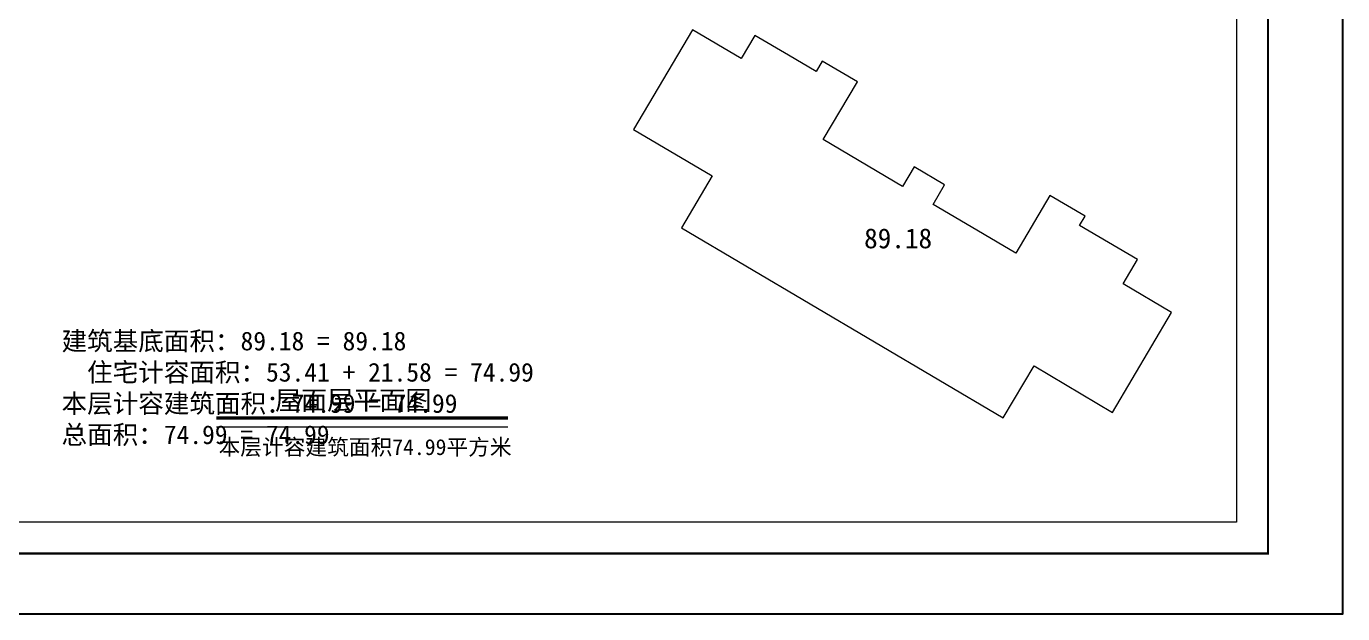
# Model space of a CAD drawing. Extents: x 512858 to 514372, y -232486 to -231710.
# Drawn here: x 513789.96 to 513831.73, y -231933.09 to -231914.44 of the extents above; entities that cross this region are included whole.
import ezdxf

# ---------------------------------------------------------------- set-up
doc = ezdxf.new("R2010")
doc.units = 0
doc.header["$LTSCALE"] = 1000
for name, color, linetype in [('$计算结果', 7, 'Continuous'), ('$面积结果', 7, 'Continuous'), ('楼层注记', 7, 'Continuous')]:
    doc.layers.add(name, color=color, linetype=linetype)
doc.layers.add('图廓', color=252, linetype='Continuous', lineweight=9)
doc.layers.add('面积-基底-基底-1', color=11, linetype='Continuous', lineweight=0)
doc.layers.add('打印图框', color=252, linetype='Continuous', plot=False)
doc.styles.add('dw', font='simhei.ttf')

msp = doc.modelspace()

# ---------------------------------------------------------------- linework, layer by layer
at = {"layer": '图廓', "color": 0, "const_width": 0.0667}
msp.add_lwpolyline([(513770.675, -231888.33), (513829.363, -231888.33), (513829.363, -231931.179), (513770.675, -231931.179)], close=True, dxfattribs=at)
at = {"layer": '图廓', "color": 0}
msp.add_lwpolyline([(513771.675, -231889.33), (513828.363, -231889.33), (513828.363, -231930.179), (513771.675, -231930.179)], close=True, dxfattribs=at)
at = {"layer": '图廓', "color": 7, "const_width": 0.112}
msp.add_lwpolyline([(513795.995, -231926.878), (513805.245, -231926.878)], dxfattribs=at)
at = {"layer": '图廓', "color": 7}
msp.add_lwpolyline([(513795.995, -231927.152), (513805.245, -231927.152)], dxfattribs=at)
at = {"layer": '打印图框', "color": 6, "ltscale": 0.5}
msp.add_lwpolyline([(513768.277, -231933.09), (513831.73, -231933.09), (513831.73, -231885.505), (513768.277, -231885.505)], close=True, dxfattribs=at)
at = {"layer": '面积-基底-基底-1'}
msp.add_lwpolyline([(513819.759, -231920.702), (513819.759, -231920.702), (513818.732, -231920.095), (513819.101, -231919.472), (513818.132, -231918.9), (513817.764, -231919.524), (513815.248, -231918.037), (513816.332, -231916.204), (513815.217, -231915.545), (513815.022, -231915.875), (513814.142, -231915.355), (513813.078, -231914.727), (513812.645, -231915.46), (513811.104, -231914.551), (513809.233, -231917.719), (513811.726, -231919.192), (513810.752, -231920.843), (513820.961, -231926.874), (513821.936, -231925.224), (513824.43, -231926.697), (513826.302, -231923.528), (513824.762, -231922.618), (513825.217, -231921.848), (513823.383, -231920.765), (513823.556, -231920.472), (513822.441, -231919.813), (513821.358, -231921.647)], close=True, dxfattribs=at)

# ---------------------------------------------------------------- texts
at = {"layer": '$计算结果', "insert": (513791.081, -231925.952), "char_height": 0.59482, "width": 17.84449, "attachment_point": 4, "style": 'dw'}
msp.add_mtext('建筑基底面积：89.18 = 89.18\\P  住宅计容面积：53.41 + 21.58 = 74.99\\P本层计容建筑面积：74.99 = 74.99\\P总面积：74.99 = 74.99', dxfattribs=at)
at = {"layer": '$面积结果', "color": 11, "style": 'dw'}
msp.add_text('89.18', height=0.6345, dxfattribs=at).set_placement((513816.545, -231921.489))
at = {"layer": '图廓', "color": 7, "style": 'dw'}
msp.add_text('本层计容建筑面积74.99平方米', height=0.50524, dxfattribs=at).set_placement((513796.062, -231928.052))
at = {"layer": '楼层注记', "color": 7, "style": 'dw'}
msp.add_text('屋面层平面图', height=0.6063, dxfattribs=at).set_placement((513797.854, -231926.615))

doc.saveas('drawing.dxf')
